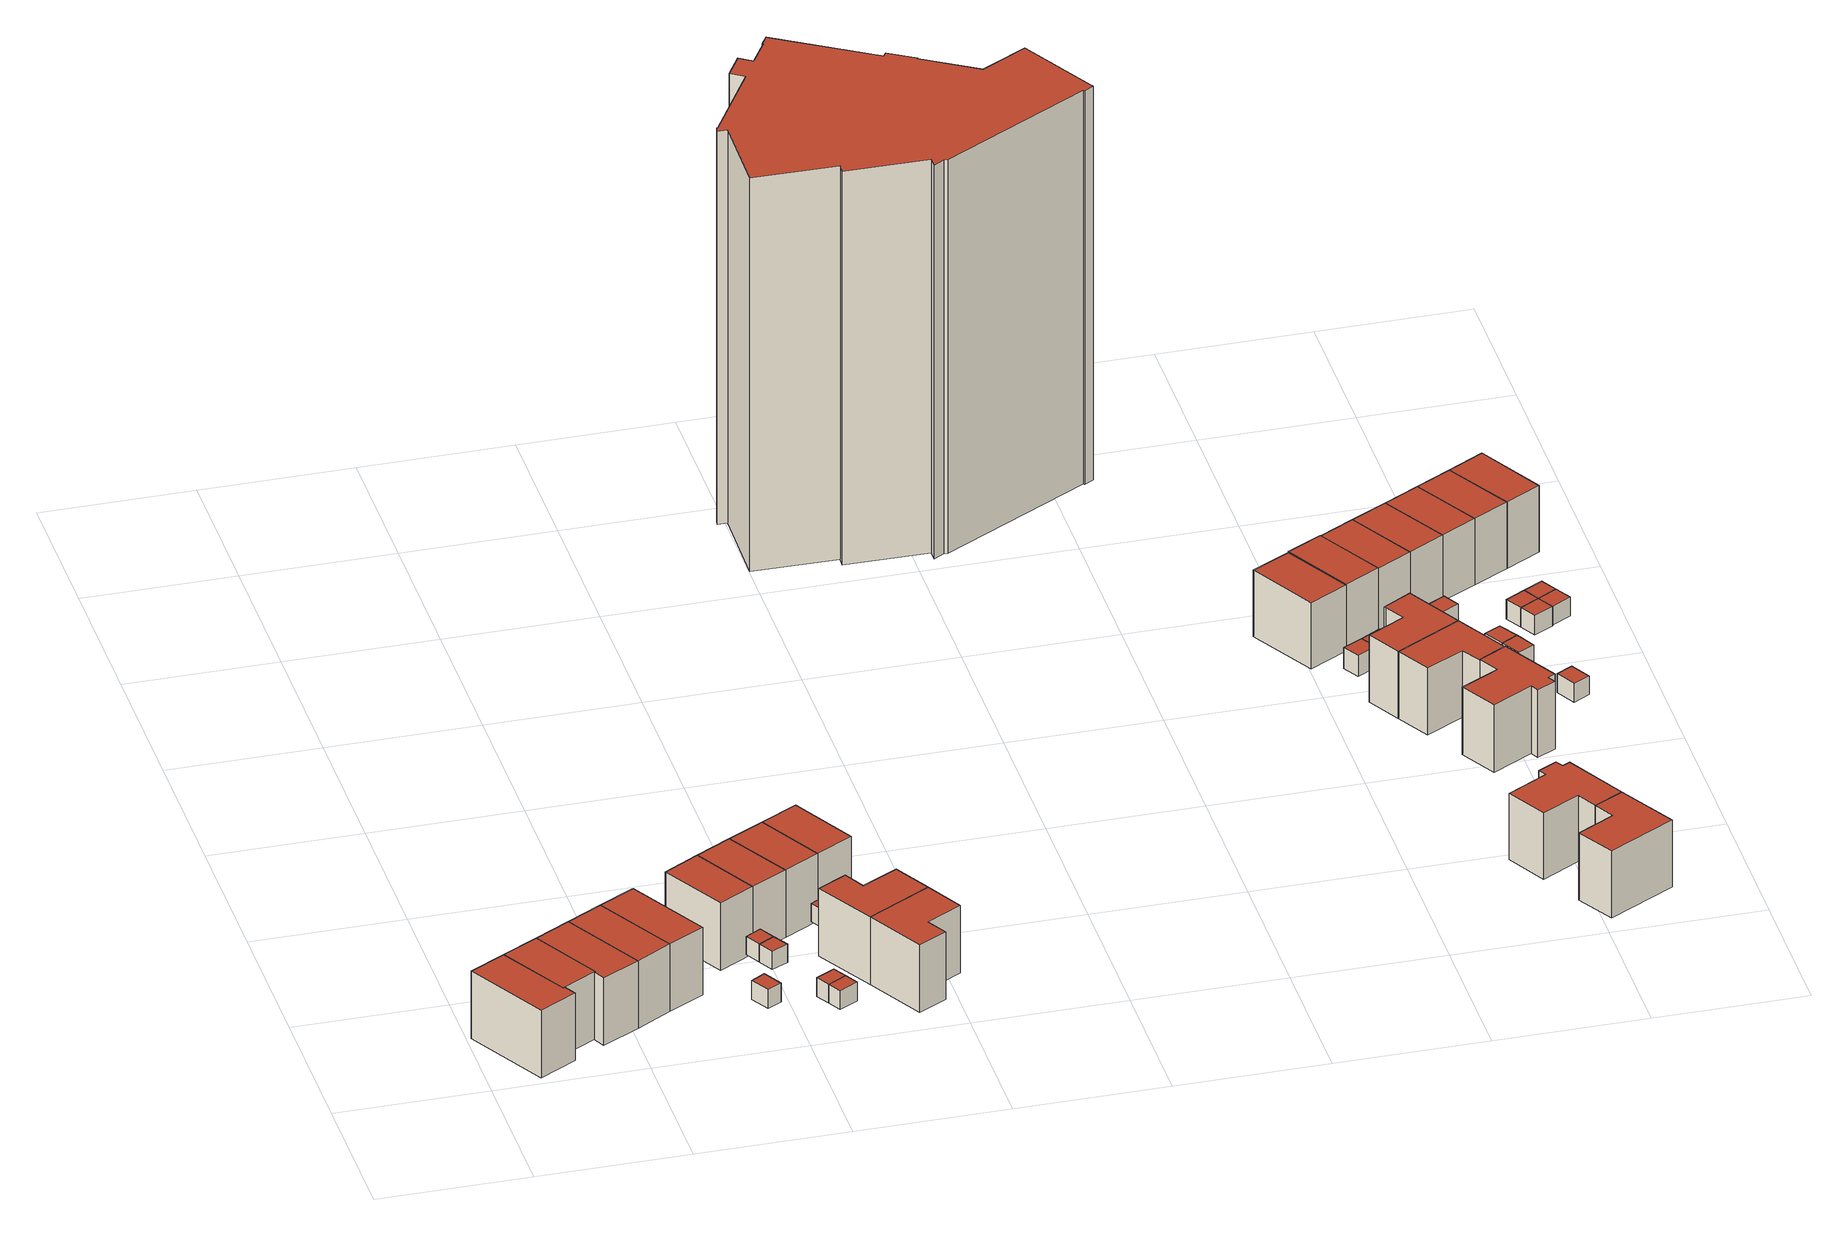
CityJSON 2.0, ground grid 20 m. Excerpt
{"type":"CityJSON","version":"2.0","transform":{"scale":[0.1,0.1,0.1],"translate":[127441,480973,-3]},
"CityObjects":{
"building1":{"type":"Building","attributes":{"b3_dak_type":"multiple horizontal","b3_h_dak_50p":7.03,"b3_h_dak_70p":7.17,"b3_h_dak_max":7.4,"b3_h_dak_min":1.14,"b3_h_maaiveld":-2.48,"b3_kas_warenhuis":false,"b3_mutatie_ahn3_ahn4":true,"b3_reconstructie_onvolledig":false,"b3_rmse_lod12":2.29,"b3_rmse_lod13":0.166,"b3_rmse_lod22":0.0939,"b3_val3dity_lod12":"[]","b3_val3dity_lod13":"[]","b3_val3dity_lod22":"[]","b3_volume_lod12":641.7,"b3_volume_lod13":574.25,"b3_volume_lod22":568.01,"geconstateerd":false,"oorspronkelijkbouwjaar":2018,"status":"Pand in gebruik"},"children":["building1-1"]},
"building1-1":{"type":"BuildingPart","parents":["building1"],"geometry":[{"type":"Solid","lod":"1.2","boundaries":[[[[0,1,2,3,4,5]],[[6,4,3,7]],[[8,5,4,6]],[[9,1,0,10]],[[11,2,1,9]],[[7,3,2,11]],[[10,0,5,8]],[[10,8,6,7,11,9]]]],"semantics":{"surfaces":[{"type":"GroundSurface"},{"type":"WallSurface","on_footprint_edge":true},{"type":"RoofSurface"}],"values":[[0,1,1,1,1,1,1,2]]}}]},
"building2":{"type":"Building","attributes":{"b3_dak_type":"multiple horizontal","b3_h_dak_50p":7.06,"b3_h_dak_70p":7.18,"b3_h_dak_max":7.4,"b3_h_dak_min":6.89,"b3_h_maaiveld":-2.49,"b3_kas_warenhuis":false,"b3_mutatie_ahn3_ahn4":true,"b3_reconstructie_onvolledig":false,"b3_rmse_lod12":0.174,"b3_rmse_lod13":0.174,"b3_rmse_lod22":0.0978,"b3_val3dity_lod12":"[]","b3_val3dity_lod13":"[]","b3_val3dity_lod22":"[]","b3_volume_lod12":543.37,"b3_volume_lod13":543.37,"b3_volume_lod22":537.33,"geconstateerd":false,"oorspronkelijkbouwjaar":2018,"status":"Pand in gebruik"},"children":["building2-1"]},
"building2-1":{"type":"BuildingPart","parents":["building2"],"geometry":[{"type":"Solid","lod":"1.2","boundaries":[[[[2,12,13,3]],[[14,12,2,11]],[[15,13,12,14]],[[11,2,3,7]],[[7,3,13,15]],[[7,15,14,11]]]],"semantics":{"surfaces":[{"type":"GroundSurface"},{"type":"WallSurface","on_footprint_edge":true},{"type":"RoofSurface"}],"values":[[0,1,1,1,1,2]]}}]},
"building3":{"type":"Building","attributes":{"b3_dak_type":"multiple horizontal","b3_h_dak_50p":7.06,"b3_h_dak_70p":7.21,"b3_h_dak_max":7.41,"b3_h_dak_min":1.07,"b3_h_maaiveld":-2.48,"b3_kas_warenhuis":false,"b3_mutatie_ahn3_ahn4":true,"b3_reconstructie_onvolledig":false,"b3_rmse_lod12":2.58,"b3_rmse_lod13":1.08,"b3_rmse_lod22":0.2,"b3_val3dity_lod12":"[]","b3_val3dity_lod13":"[]","b3_val3dity_lod22":"[]","b3_volume_lod12":642.33,"b3_volume_lod13":567.17,"b3_volume_lod22":532.98,"geconstateerd":false,"oorspronkelijkbouwjaar":2018,"status":"Pand in gebruik"},"children":["building3-1"]},
"building3-1":{"type":"BuildingPart","parents":["building3"],"geometry":[{"type":"Solid","lod":"1.2","boundaries":[[[[16,17,18,13,12,19]],[[20,17,16,21]],[[14,12,13,15]],[[22,19,12,14]],[[21,16,19,22]],[[15,13,18,23]],[[23,18,17,20]],[[23,20,21,22,14,15]]]],"semantics":{"surfaces":[{"type":"GroundSurface"},{"type":"WallSurface","on_footprint_edge":true},{"type":"RoofSurface"}],"values":[[0,1,1,1,1,1,1,2]]}}]},
"building4":{"type":"Building","attributes":{"b3_dak_type":"multiple horizontal","b3_h_dak_50p":7.02,"b3_h_dak_70p":7.18,"b3_h_dak_max":7.4,"b3_h_dak_min":1.15,"b3_h_maaiveld":-2.47,"b3_kas_warenhuis":false,"b3_mutatie_ahn3_ahn4":true,"b3_reconstructie_onvolledig":false,"b3_rmse_lod12":2.24,"b3_rmse_lod13":0.162,"b3_rmse_lod22":0.0931,"b3_val3dity_lod12":"[]","b3_val3dity_lod13":"[]","b3_val3dity_lod22":"[]","b3_volume_lod12":634.78,"b3_volume_lod13":572.19,"b3_volume_lod22":566.54,"geconstateerd":false,"oorspronkelijkbouwjaar":2018,"status":"Pand in gebruik"},"children":["building4-1"]},
"building4-1":{"type":"BuildingPart","parents":["building4"],"geometry":[{"type":"Solid","lod":"1.2","boundaries":[[[[24,16,19,25]],[[21,16,24,26]],[[26,24,25,27]],[[22,19,16,21]],[[27,25,19,22]],[[27,22,21,26]]]],"semantics":{"surfaces":[{"type":"GroundSurface"},{"type":"WallSurface","on_footprint_edge":true},{"type":"RoofSurface"}],"values":[[0,1,1,1,1,2]]}}]},
"building5":{"type":"Building","attributes":{"b3_dak_type":"multiple horizontal","b3_h_dak_50p":7.03,"b3_h_dak_70p":7.18,"b3_h_dak_max":7.4,"b3_h_dak_min":1.11,"b3_h_maaiveld":-2.5,"b3_kas_warenhuis":false,"b3_mutatie_ahn3_ahn4":true,"b3_reconstructie_onvolledig":false,"b3_rmse_lod12":2.19,"b3_rmse_lod13":0.166,"b3_rmse_lod22":0.0942,"b3_val3dity_lod12":"[]","b3_val3dity_lod13":"[]","b3_val3dity_lod22":"[]","b3_volume_lod12":637.27,"b3_volume_lod13":586.48,"b3_volume_lod22":580.13,"geconstateerd":false,"oorspronkelijkbouwjaar":2018,"status":"Pand in gebruik"},"children":["building5-1"]},
"building5-1":{"type":"BuildingPart","parents":["building5"],"geometry":[{"type":"Solid","lod":"1.2","boundaries":[[[[28,24,25,29,30]],[[26,24,28,31]],[[27,25,24,26]],[[32,29,25,27]],[[31,28,30,33]],[[33,30,29,32]],[[33,32,27,26,31]]]],"semantics":{"surfaces":[{"type":"GroundSurface"},{"type":"WallSurface","on_footprint_edge":true},{"type":"RoofSurface"}],"values":[[0,1,1,1,1,1,2]]}}]},
"building6":{"type":"Building","attributes":{"b3_dak_type":"multiple horizontal","b3_h_dak_50p":0.62,"b3_h_dak_70p":0.64,"b3_h_dak_max":0.7,"b3_h_dak_min":0.56,"b3_h_maaiveld":-2.07,"b3_kas_warenhuis":false,"b3_mutatie_ahn3_ahn4":true,"b3_reconstructie_onvolledig":false,"b3_rmse_lod12":0.0347,"b3_rmse_lod13":0.0347,"b3_rmse_lod22":0.0335,"b3_val3dity_lod12":"[]","b3_val3dity_lod13":"[]","b3_val3dity_lod22":"[]","b3_volume_lod12":16.48,"b3_volume_lod13":16.48,"b3_volume_lod22":16.42,"geconstateerd":false,"oorspronkelijkbouwjaar":2018,"status":"Pand in gebruik"},"children":["building6-1"]},
"building6-1":{"type":"BuildingPart","parents":["building6"],"geometry":[{"type":"Solid","lod":"1.2","boundaries":[[[[34,35,36,37]],[[38,36,35,39]],[[40,37,36,38]],[[41,34,37,40]],[[39,35,34,41]],[[39,41,40,38]]]],"semantics":{"surfaces":[{"type":"GroundSurface"},{"type":"WallSurface","on_footprint_edge":true},{"type":"RoofSurface"}],"values":[[0,1,1,1,1,2]]}}]},
"building7":{"type":"Building","attributes":{"b3_dak_type":"multiple horizontal","b3_h_dak_50p":7.13,"b3_h_dak_70p":7.26,"b3_h_dak_max":7.4,"b3_h_dak_min":3.98,"b3_h_maaiveld":-2.52,"b3_kas_warenhuis":false,"b3_mutatie_ahn3_ahn4":true,"b3_reconstructie_onvolledig":false,"b3_rmse_lod12":1.73,"b3_rmse_lod13":0.111,"b3_rmse_lod22":0.0921,"b3_val3dity_lod12":"[]","b3_val3dity_lod13":"[]","b3_val3dity_lod22":"[]","b3_volume_lod12":515.46,"b3_volume_lod13":461.7,"b3_volume_lod22":459.21,"geconstateerd":false,"oorspronkelijkbouwjaar":2018,"status":"Pand in gebruik"},"children":["building7-1"]},
"building7-1":{"type":"BuildingPart","parents":["building7"],"geometry":[{"type":"Solid","lod":"1.2","boundaries":[[[[42,43,44,45]],[[46,43,42,47]],[[48,44,43,46]],[[47,42,45,49]],[[49,45,44,48]],[[49,48,46,47]]]],"semantics":{"surfaces":[{"type":"GroundSurface"},{"type":"WallSurface","on_footprint_edge":true},{"type":"RoofSurface"}],"values":[[0,1,1,1,1,2]]}}]},
"building8":{"type":"Building","attributes":{"b3_dak_type":"multiple horizontal","b3_h_dak_50p":0.61,"b3_h_dak_70p":0.63,"b3_h_dak_max":0.73,"b3_h_dak_min":0.55,"b3_h_maaiveld":-2.05,"b3_kas_warenhuis":false,"b3_mutatie_ahn3_ahn4":true,"b3_reconstructie_onvolledig":false,"b3_rmse_lod12":0.0352,"b3_rmse_lod13":0.0352,"b3_rmse_lod22":0.0329,"b3_val3dity_lod12":"[]","b3_val3dity_lod13":"[]","b3_val3dity_lod22":"[]","b3_volume_lod12":15.3,"b3_volume_lod13":15.3,"b3_volume_lod22":15.27,"geconstateerd":false,"oorspronkelijkbouwjaar":2018,"status":"Pand in gebruik"},"children":["building8-1"]},
"building8-1":{"type":"BuildingPart","parents":["building8"],"geometry":[{"type":"Solid","lod":"1.2","boundaries":[[[[50,51,52,53]],[[54,51,50,55]],[[56,52,51,54]],[[55,50,53,57]],[[57,53,52,56]],[[57,56,54,55]]]],"semantics":{"surfaces":[{"type":"GroundSurface"},{"type":"WallSurface","on_footprint_edge":true},{"type":"RoofSurface"}],"values":[[0,1,1,1,1,2]]}}]},
"building9":{"type":"Building","attributes":{"b3_dak_type":"multiple horizontal","b3_h_dak_50p":0.6,"b3_h_dak_70p":0.62,"b3_h_dak_max":0.69,"b3_h_dak_min":0.54,"b3_h_maaiveld":-2.05,"b3_kas_warenhuis":false,"b3_mutatie_ahn3_ahn4":true,"b3_reconstructie_onvolledig":false,"b3_rmse_lod12":0.0328,"b3_rmse_lod13":0.0328,"b3_rmse_lod22":0.0315,"b3_val3dity_lod12":"[]","b3_val3dity_lod13":"[]","b3_val3dity_lod22":"[]","b3_volume_lod12":15.21,"b3_volume_lod13":15.21,"b3_volume_lod22":15.17,"geconstateerd":false,"oorspronkelijkbouwjaar":2018,"status":"Pand in gebruik"},"children":["building9-1"]},
"building9-1":{"type":"BuildingPart","parents":["building9"],"geometry":[{"type":"Solid","lod":"1.2","boundaries":[[[[53,52,58,59]],[[56,52,53,57]],[[60,58,52,56]],[[57,53,59,61]],[[61,59,58,60]],[[61,60,56,57]]]],"semantics":{"surfaces":[{"type":"GroundSurface"},{"type":"WallSurface","on_footprint_edge":true},{"type":"RoofSurface"}],"values":[[0,1,1,1,1,2]]}}]},
"building10":{"type":"Building","attributes":{"b3_dak_type":"multiple horizontal","b3_h_dak_50p":7.08,"b3_h_dak_70p":7.23,"b3_h_dak_max":7.42,"b3_h_dak_min":6.91,"b3_h_maaiveld":-2.52,"b3_kas_warenhuis":false,"b3_mutatie_ahn3_ahn4":true,"b3_reconstructie_onvolledig":false,"b3_rmse_lod12":0.175,"b3_rmse_lod13":0.175,"b3_rmse_lod22":0.108,"b3_val3dity_lod12":"[]","b3_val3dity_lod13":"[]","b3_val3dity_lod22":"[]","b3_volume_lod12":515.42,"b3_volume_lod13":515.42,"b3_volume_lod22":509.65,"geconstateerd":false,"oorspronkelijkbouwjaar":2018,"status":"Pand in gebruik"},"children":["building10-1"]},
"building10-1":{"type":"BuildingPart","parents":["building10"],"geometry":[{"type":"Solid","lod":"1.2","boundaries":[[[[62,44,43,63]],[[48,44,62,64]],[[64,62,63,65]],[[46,43,44,48]],[[65,63,43,46]],[[65,46,48,64]]]],"semantics":{"surfaces":[{"type":"GroundSurface"},{"type":"WallSurface","on_footprint_edge":true},{"type":"RoofSurface"}],"values":[[0,1,1,1,1,2]]}}]},
"building11":{"type":"Building","attributes":{"b3_dak_type":"multiple horizontal","b3_h_dak_50p":0.62,"b3_h_dak_70p":0.64,"b3_h_dak_max":0.72,"b3_h_dak_min":0.54,"b3_h_maaiveld":-2.07,"b3_kas_warenhuis":false,"b3_mutatie_ahn3_ahn4":true,"b3_reconstructie_onvolledig":false,"b3_rmse_lod12":0.0369,"b3_rmse_lod13":0.0369,"b3_rmse_lod22":0.031,"b3_val3dity_lod12":"[]","b3_val3dity_lod13":"[]","b3_val3dity_lod22":"[]","b3_volume_lod12":15.97,"b3_volume_lod13":15.97,"b3_volume_lod22":15.93,"geconstateerd":false,"oorspronkelijkbouwjaar":2018,"status":"Pand in gebruik"},"children":["building11-1"]},
"building11-1":{"type":"BuildingPart","parents":["building11"],"geometry":[{"type":"Solid","lod":"1.2","boundaries":[[[[66,67,68,69]],[[70,66,69,71]],[[71,69,68,72]],[[72,68,67,73]],[[73,67,66,70]],[[73,70,71,72]]]],"semantics":{"surfaces":[{"type":"GroundSurface"},{"type":"WallSurface","on_footprint_edge":true},{"type":"RoofSurface"}],"values":[[0,1,1,1,1,2]]}}]},
"building12":{"type":"Building","attributes":{"b3_dak_type":"multiple horizontal","b3_h_dak_50p":0.61,"b3_h_dak_70p":0.63,"b3_h_dak_max":0.7,"b3_h_dak_min":0.52,"b3_h_maaiveld":-2.07,"b3_kas_warenhuis":false,"b3_mutatie_ahn3_ahn4":true,"b3_reconstructie_onvolledig":false,"b3_rmse_lod12":0.0334,"b3_rmse_lod13":0.0334,"b3_rmse_lod22":0.0324,"b3_val3dity_lod12":"[]","b3_val3dity_lod13":"[]","b3_val3dity_lod22":"[]","b3_volume_lod12":15.9,"b3_volume_lod13":15.9,"b3_volume_lod22":15.87,"geconstateerd":false,"oorspronkelijkbouwjaar":2018,"status":"Pand in gebruik"},"children":["building12-1"]},
"building12-1":{"type":"BuildingPart","parents":["building12"],"geometry":[{"type":"Solid","lod":"1.2","boundaries":[[[[74,75,66,69]],[[76,75,74,77]],[[77,74,69,71]],[[70,66,75,76]],[[71,69,66,70]],[[71,70,76,77]]]],"semantics":{"surfaces":[{"type":"GroundSurface"},{"type":"WallSurface","on_footprint_edge":true},{"type":"RoofSurface"}],"values":[[0,1,1,1,1,2]]}}]},
"building13":{"type":"Building","attributes":{"b3_dak_type":"multiple horizontal","b3_h_dak_50p":7.07,"b3_h_dak_70p":7.2,"b3_h_dak_max":7.41,"b3_h_dak_min":6.9,"b3_h_maaiveld":-2.5,"b3_kas_warenhuis":false,"b3_mutatie_ahn3_ahn4":true,"b3_reconstructie_onvolledig":false,"b3_rmse_lod12":0.166,"b3_rmse_lod13":0.166,"b3_rmse_lod22":0.103,"b3_val3dity_lod12":"[]","b3_val3dity_lod13":"[]","b3_val3dity_lod22":"[]","b3_volume_lod12":512.49,"b3_volume_lod13":512.49,"b3_volume_lod22":507.11,"geconstateerd":false,"oorspronkelijkbouwjaar":2018,"status":"Pand in gebruik"},"children":["building13-1"]},
"building13-1":{"type":"BuildingPart","parents":["building13"],"geometry":[{"type":"Solid","lod":"1.2","boundaries":[[[[78,62,63,79]],[[64,62,78,80]],[[80,78,79,81]],[[65,63,62,64]],[[81,79,63,65]],[[81,65,64,80]]]],"semantics":{"surfaces":[{"type":"GroundSurface"},{"type":"WallSurface","on_footprint_edge":true},{"type":"RoofSurface"}],"values":[[0,1,1,1,1,2]]}}]},
"building14":{"type":"Building","attributes":{"b3_dak_type":"multiple horizontal","b3_h_dak_50p":0.61,"b3_h_dak_70p":0.62,"b3_h_dak_max":0.79,"b3_h_dak_min":0.54,"b3_h_maaiveld":-2.02,"b3_kas_warenhuis":false,"b3_mutatie_ahn3_ahn4":true,"b3_reconstructie_onvolledig":false,"b3_rmse_lod12":0.0411,"b3_rmse_lod13":0.0411,"b3_rmse_lod22":0.0385,"b3_val3dity_lod12":"[]","b3_val3dity_lod13":"[]","b3_val3dity_lod22":"[]","b3_volume_lod12":15.14,"b3_volume_lod13":15.14,"b3_volume_lod22":15.11,"geconstateerd":false,"oorspronkelijkbouwjaar":2018,"status":"Pand in gebruik"},"children":["building14-1"]},
"building14-1":{"type":"BuildingPart","parents":["building14"],"geometry":[{"type":"Solid","lod":"1.2","boundaries":[[[[82,83,84,85]],[[86,83,82,87]],[[88,84,83,86]],[[87,82,85,89]],[[89,85,84,88]],[[89,88,86,87]]]],"semantics":{"surfaces":[{"type":"GroundSurface"},{"type":"WallSurface","on_footprint_edge":true},{"type":"RoofSurface"}],"values":[[0,1,1,1,1,2]]}}]},
"building15":{"type":"Building","attributes":{"b3_dak_type":"multiple horizontal","b3_h_dak_50p":0.61,"b3_h_dak_70p":0.64,"b3_h_dak_max":0.69,"b3_h_dak_min":0.55,"b3_h_maaiveld":-2.33,"b3_kas_warenhuis":false,"b3_mutatie_ahn3_ahn4":true,"b3_reconstructie_onvolledig":false,"b3_rmse_lod12":0.0323,"b3_rmse_lod13":0.0323,"b3_rmse_lod22":0.0307,"b3_val3dity_lod12":"[]","b3_val3dity_lod13":"[]","b3_val3dity_lod22":"[]","b3_volume_lod12":16.97,"b3_volume_lod13":16.97,"b3_volume_lod22":16.94,"geconstateerd":false,"oorspronkelijkbouwjaar":2018,"status":"Pand in gebruik"},"children":["building15-1"]},
"building15-1":{"type":"BuildingPart","parents":["building15"],"geometry":[{"type":"Solid","lod":"1.2","boundaries":[[[[90,91,92,93]],[[94,91,90,95]],[[95,90,93,88]],[[89,92,91,94]],[[88,93,92,89]],[[88,89,94,95]]]],"semantics":{"surfaces":[{"type":"GroundSurface"},{"type":"WallSurface","on_footprint_edge":true},{"type":"RoofSurface"}],"values":[[0,1,1,1,1,2]]}}]},
"building16":{"type":"Building","attributes":{"b3_dak_type":"multiple horizontal","b3_h_dak_50p":7.01,"b3_h_dak_70p":7.19,"b3_h_dak_max":7.41,"b3_h_dak_min":1.17,"b3_h_maaiveld":-2.52,"b3_kas_warenhuis":false,"b3_mutatie_ahn3_ahn4":false,"b3_reconstructie_onvolledig":false,"b3_rmse_lod12":2.74,"b3_rmse_lod13":1.09,"b3_rmse_lod22":0.597,"b3_val3dity_lod12":"[]","b3_val3dity_lod13":"[]","b3_val3dity_lod22":"[]","b3_volume_lod12":673.02,"b3_volume_lod13":590.77,"b3_volume_lod22":576.15,"geconstateerd":false,"oorspronkelijkbouwjaar":2018,"status":"Pand in gebruik"},"children":["building16-1"]},
"building16-1":{"type":"BuildingPart","parents":["building16"],"geometry":[{"type":"Solid","lod":"1.2","boundaries":[[[[96,97,98,99,100,101]],[[102,99,98,103]],[[104,100,99,102]],[[105,97,96,106]],[[103,98,97,105]],[[106,96,101,107]],[[107,101,100,104]],[[107,104,102,103,105,106]]]],"semantics":{"surfaces":[{"type":"GroundSurface"},{"type":"WallSurface","on_footprint_edge":true},{"type":"RoofSurface"}],"values":[[0,1,1,1,1,1,1,2]]}}]},
"building17":{"type":"Building","attributes":{"b3_dak_type":"multiple horizontal","b3_h_dak_50p":7.14,"b3_h_dak_70p":7.27,"b3_h_dak_max":7.42,"b3_h_dak_min":3.7,"b3_h_maaiveld":-2.54,"b3_kas_warenhuis":false,"b3_mutatie_ahn3_ahn4":true,"b3_reconstructie_onvolledig":false,"b3_rmse_lod12":1.34,"b3_rmse_lod13":1.34,"b3_rmse_lod22":0.806,"b3_val3dity_lod12":"[]","b3_val3dity_lod13":"[]","b3_val3dity_lod22":"[]","b3_volume_lod12":541.88,"b3_volume_lod13":541.88,"b3_volume_lod22":529.41,"geconstateerd":false,"oorspronkelijkbouwjaar":2018,"status":"Pand in gebruik"},"children":["building17-1"]},
"building17-1":{"type":"BuildingPart","parents":["building17"],"geometry":[{"type":"Solid","lod":"1.2","boundaries":[[[[79,108,109,78]],[[110,108,79,81]],[[111,109,108,110]],[[81,79,78,80]],[[80,78,109,111]],[[80,111,110,81]]]],"semantics":{"surfaces":[{"type":"GroundSurface"},{"type":"WallSurface","on_footprint_edge":true},{"type":"RoofSurface"}],"values":[[0,1,1,1,1,2]]}}]},
"building18":{"type":"Building","attributes":{"b3_dak_type":"multiple horizontal","b3_h_dak_50p":7.1,"b3_h_dak_70p":7.21,"b3_h_dak_max":7.41,"b3_h_dak_min":1.14,"b3_h_maaiveld":-2.5,"b3_kas_warenhuis":false,"b3_mutatie_ahn3_ahn4":true,"b3_reconstructie_onvolledig":false,"b3_rmse_lod12":2.52,"b3_rmse_lod13":0.128,"b3_rmse_lod22":0.105,"b3_val3dity_lod12":"[]","b3_val3dity_lod13":"[]","b3_val3dity_lod22":"[]","b3_volume_lod12":663.1,"b3_volume_lod13":590.75,"b3_volume_lod22":586.56,"geconstateerd":false,"oorspronkelijkbouwjaar":2018,"status":"Pand in gebruik"},"children":["building18-1"]},
"building18-1":{"type":"BuildingPart","parents":["building18"],"geometry":[{"type":"Solid","lod":"1.2","boundaries":[[[[96,101,112,113,114,115]],[[116,114,113,117]],[[118,115,114,116]],[[107,101,96,106]],[[119,112,101,107]],[[117,113,112,119]],[[106,96,115,118]],[[106,118,116,117,119,107]]]],"semantics":{"surfaces":[{"type":"GroundSurface"},{"type":"WallSurface","on_footprint_edge":true},{"type":"RoofSurface"}],"values":[[0,1,1,1,1,1,1,2]]}}]},
"building19":{"type":"Building","attributes":{"b3_dak_type":"multiple horizontal","b3_h_dak_50p":53.53,"b3_h_dak_70p":53.56,"b3_h_dak_max":61.28,"b3_h_dak_min":-0.12,"b3_h_maaiveld":-2.9,"b3_kas_warenhuis":false,"b3_mutatie_ahn3_ahn4":false,"b3_reconstructie_onvolledig":false,"b3_rmse_lod12":9.68,"b3_rmse_lod13":0.609,"b3_rmse_lod22":0.54,"b3_val3dity_lod12":"[]","b3_val3dity_lod13":"[]","b3_val3dity_lod22":"[]","b3_volume_lod12":51763.62,"b3_volume_lod13":50334.94,"b3_volume_lod22":50314.14,"geconstateerd":false,"oorspronkelijkbouwjaar":1974,"status":"Pand in gebruik"},"children":["building19-1"]},
"building19-1":{"type":"BuildingPart","parents":["building19"],"geometry":[{"type":"Solid","lod":"1.2","boundaries":[[[[120,121,122,123,124,125,126,127,128,129,130,131,132,133,134,135,136,137,138,139,140,141,142,143,144,145,146,147,148,149]],[[150,140,139,151]],[[152,145,144,153]],[[154,136,135,155]],[[156,127,126,157]],[[157,126,125,158]],[[159,143,142,160]],[[153,144,143,159]],[[160,142,141,161]],[[162,146,145,152]],[[161,141,140,150]],[[163,133,132,164]],[[165,138,137,166]],[[151,139,138,165]],[[166,137,136,154]],[[167,129,128,168]],[[168,128,127,156]],[[169,134,133,163]],[[155,135,134,169]],[[170,130,129,167]],[[164,132,131,171]],[[171,131,130,170]],[[172,121,120,173]],[[173,120,149,174]],[[175,123,122,176]],[[177,124,123,175]],[[158,125,124,177]],[[178,148,147,179]],[[179,147,146,162]],[[176,122,121,172]],[[174,149,148,178]],[[174,178,179,162,152,153,159,160,161,150,151,165,166,154,155,169,163,164,171,170,167,168,156,157,158,177,175,176,172,173]]]],"semantics":{"surfaces":[{"type":"GroundSurface"},{"type":"WallSurface","on_footprint_edge":true},{"type":"RoofSurface"}],"values":[[0,1,1,1,1,1,1,1,1,1,1,1,1,1,1,1,1,1,1,1,1,1,1,1,1,1,1,1,1,1,1,2]]}}]},
"building20":{"type":"Building","attributes":{"b3_dak_type":"multiple horizontal","b3_h_dak_50p":6.98,"b3_h_dak_70p":7.01,"b3_h_dak_max":7.25,"b3_h_dak_min":-1.91,"b3_h_maaiveld":-2.54,"b3_kas_warenhuis":false,"b3_mutatie_ahn3_ahn4":false,"b3_reconstructie_onvolledig":false,"b3_rmse_lod12":1.12,"b3_rmse_lod13":1.12,"b3_rmse_lod22":1.11,"b3_val3dity_lod12":"[]","b3_val3dity_lod13":"[]","b3_val3dity_lod22":"[]","b3_volume_lod12":557.68,"b3_volume_lod13":557.68,"b3_volume_lod22":556.63,"geconstateerd":false,"oorspronkelijkbouwjaar":2010,"status":"Pand in gebruik"},"children":["building20-1"]},
"building20-1":{"type":"BuildingPart","parents":["building20"],"geometry":[{"type":"Solid","lod":"1.2","boundaries":[[[[180,181,182,183]],[[184,181,180,185]],[[186,182,181,184]],[[185,180,183,187]],[[187,183,182,186]],[[187,186,184,185]]]],"semantics":{"surfaces":[{"type":"GroundSurface"},{"type":"WallSurface","on_footprint_edge":true},{"type":"RoofSurface"}],"values":[[0,1,1,1,1,2]]}}]},
"building21":{"type":"Building","attributes":{"b3_dak_type":"multiple horizontal","b3_h_dak_50p":6.97,"b3_h_dak_70p":7.01,"b3_h_dak_max":7.27,"b3_h_dak_min":-2.09,"b3_h_maaiveld":-2.54,"b3_kas_warenhuis":false,"b3_mutatie_ahn3_ahn4":false,"b3_reconstructie_onvolledig":false,"b3_rmse_lod12":2.58,"b3_rmse_lod13":0.897,"b3_rmse_lod22":0.535,"b3_val3dity_lod12":"[]","b3_val3dity_lod13":"[]","b3_val3dity_lod22":"[]","b3_volume_lod12":761.7,"b3_volume_lod13":692.34,"b3_volume_lod22":670.56,"geconstateerd":false,"oorspronkelijkbouwjaar":2010,"status":"Pand in gebruik"},"children":["building21-1"]},
"building21-1":{"type":"BuildingPart","parents":["building21"],"geometry":[{"type":"Solid","lod":"1.2","boundaries":[[[[188,189,190,191,192,193,194,195,196,197]],[[198,194,193,199]],[[200,195,194,198]],[[201,192,191,202]],[[199,193,192,201]],[[203,189,188,204]],[[205,190,189,203]],[[202,191,190,205]],[[204,188,197,206]],[[206,197,196,207]],[[207,196,195,200]],[[207,200,198,199,201,202,205,203,204,206]]]],"semantics":{"surfaces":[{"type":"GroundSurface"},{"type":"WallSurface","on_footprint_edge":true},{"type":"RoofSurface"}],"values":[[0,1,1,1,1,1,1,1,1,1,1,2]]}}]},
"building22":{"type":"Building","attributes":{"b3_dak_type":"multiple horizontal","b3_h_dak_50p":0.47,"b3_h_dak_70p":0.54,"b3_h_dak_max":0.78,"b3_h_dak_min":0.21,"b3_h_maaiveld":-2.4,"b3_kas_warenhuis":false,"b3_mutatie_ahn3_ahn4":false,"b3_reconstructie_onvolledig":false,"b3_rmse_lod12":0.153,"b3_rmse_lod13":0.153,"b3_rmse_lod22":0.0528,"b3_val3dity_lod12":"[]","b3_val3dity_lod13":"[]","b3_val3dity_lod22":"[]","b3_volume_lod12":21.77,"b3_volume_lod13":21.77,"b3_volume_lod22":21.34,"geconstateerd":false,"oorspronkelijkbouwjaar":2010,"status":"Pand in gebruik"},"children":["building22-1"]},
"building22-1":{"type":"BuildingPart","parents":["building22"],"geometry":[{"type":"Solid","lod":"1.2","boundaries":[[[[208,209,210,211]],[[212,209,208,213]],[[214,210,209,212]],[[213,208,211,215]],[[215,211,210,214]],[[215,214,212,213]]]],"semantics":{"surfaces":[{"type":"GroundSurface"},{"type":"WallSurface","on_footprint_edge":true},{"type":"RoofSurface"}],"values":[[0,1,1,1,1,2]]}}]},
"building23":{"type":"Building","attributes":{"b3_dak_type":"multiple horizontal","b3_h_dak_50p":6.97,"b3_h_dak_70p":7.01,"b3_h_dak_max":7.23,"b3_h_dak_min":1.1,"b3_h_maaiveld":-2.55,"b3_kas_warenhuis":false,"b3_mutatie_ahn3_ahn4":false,"b3_reconstructie_onvolledig":false,"b3_rmse_lod12":2.3,"b3_rmse_lod13":0.0859,"b3_rmse_lod22":0.0778,"b3_val3dity_lod12":"[]","b3_val3dity_lod13":"[]","b3_val3dity_lod22":"[]","b3_volume_lod12":692.59,"b3_volume_lod13":623.61,"b3_volume_lod22":623.03,"geconstateerd":false,"oorspronkelijkbouwjaar":2010,"status":"Pand in gebruik"},"children":["building23-1"]},
"building23-1":{"type":"BuildingPart","parents":["building23"],"geometry":[{"type":"Solid","lod":"1.2","boundaries":[[[[216,217,218,219,220,221]],[[222,217,216,207]],[[207,216,221,206]],[[206,221,220,223]],[[223,220,219,224]],[[224,219,218,225]],[[225,218,217,222]],[[225,222,207,206,223,224]]]],"semantics":{"surfaces":[{"type":"GroundSurface"},{"type":"WallSurface","on_footprint_edge":true},{"type":"RoofSurface"}],"values":[[0,1,1,1,1,1,1,2]]}}]},
"building24":{"type":"Building","attributes":{"b3_dak_type":"multiple horizontal","b3_h_dak_50p":7.03,"b3_h_dak_70p":7.11,"b3_h_dak_max":7.3,"b3_h_dak_min":6.86,"b3_h_maaiveld":-2.5,"b3_kas_warenhuis":false,"b3_mutatie_ahn3_ahn4":false,"b3_reconstructie_onvolledig":false,"b3_rmse_lod12":0.108,"b3_rmse_lod13":0.108,"b3_rmse_lod22":0.0876,"b3_val3dity_lod12":"[]","b3_val3dity_lod13":"[]","b3_val3dity_lod22":"[]","b3_volume_lod12":523.8,"b3_volume_lod13":523.8,"b3_volume_lod22":520.84,"geconstateerd":false,"oorspronkelijkbouwjaar":2010,"status":"Pand in gebruik"},"children":["building24-1"]},
"building24-1":{"type":"BuildingPart","parents":["building24"],"geometry":[{"type":"Solid","lod":"1.2","boundaries":[[[[181,226,227,182]],[[228,226,181,229]],[[230,227,226,228]],[[229,181,182,231]],[[231,182,227,230]],[[231,230,228,229]]]],"semantics":{"surfaces":[{"type":"GroundSurface"},{"type":"WallSurface","on_footprint_edge":true},{"type":"RoofSurface"}],"values":[[0,1,1,1,1,2]]}}]},
"building25":{"type":"Building","attributes":{"b3_dak_type":"multiple horizontal","b3_h_dak_50p":0.5,"b3_h_dak_70p":0.56,"b3_h_dak_max":0.74,"b3_h_dak_min":0.22,"b3_h_maaiveld":-2.15,"b3_kas_warenhuis":false,"b3_mutatie_ahn3_ahn4":false,"b3_reconstructie_onvolledig":false,"b3_rmse_lod12":0.123,"b3_rmse_lod13":0.123,"b3_rmse_lod22":0.0539,"b3_val3dity_lod12":"[]","b3_val3dity_lod13":"[]","b3_val3dity_lod22":"[]","b3_volume_lod12":20.53,"b3_volume_lod13":20.53,"b3_volume_lod22":20.21,"geconstateerd":false,"oorspronkelijkbouwjaar":2010,"status":"Pand in gebruik"},"children":["building25-1"]},
"building25-1":{"type":"BuildingPart","parents":["building25"],"geometry":[{"type":"Solid","lod":"1.2","boundaries":[[[[232,233,234,235]],[[214,234,233,236]],[[212,235,234,214]],[[237,232,235,212]],[[236,233,232,237]],[[236,237,212,214]]]],"semantics":{"surfaces":[{"type":"GroundSurface"},{"type":"WallSurface","on_footprint_edge":true},{"type":"RoofSurface"}],"values":[[0,1,1,1,1,2]]}}]},
"building26":{"type":"Building","attributes":{"b3_dak_type":"multiple horizontal","b3_h_dak_50p":6.97,"b3_h_dak_70p":7.01,"b3_h_dak_max":7.27,"b3_h_dak_min":1.04,"b3_h_maaiveld":-2.59,"b3_kas_warenhuis":false,"b3_mutatie_ahn3_ahn4":false,"b3_reconstructie_onvolledig":false,"b3_rmse_lod12":2.5,"b3_rmse_lod13":0.0905,"b3_rmse_lod22":0.0742,"b3_val3dity_lod12":"[]","b3_val3dity_lod13":"[]","b3_val3dity_lod22":"[]","b3_volume_lod12":645.56,"b3_volume_lod13":570.29,"b3_volume_lod22":569.23,"geconstateerd":false,"oorspronkelijkbouwjaar":2010,"status":"Pand in gebruik"},"children":["building26-1"]},
"building26-1":{"type":"BuildingPart","parents":["building26"],"geometry":[{"type":"Solid","lod":"1.2","boundaries":[[[[238,239,240,241,242,243,244]],[[245,239,238,246]],[[246,238,244,247]],[[248,240,239,245]],[[247,244,243,249]],[[250,241,240,248]],[[249,243,242,251]],[[251,242,241,250]],[[251,250,248,245,246,247,249]]]],"semantics":{"surfaces":[{"type":"GroundSurface"},{"type":"WallSurface","on_footprint_edge":true},{"type":"RoofSurface"}],"values":[[0,1,1,1,1,1,1,1,2]]}}]},
"building27":{"type":"Building","attributes":{"b3_dak_type":"multiple horizontal","b3_h_dak_50p":6.95,"b3_h_dak_70p":6.99,"b3_h_dak_max":7.23,"b3_h_dak_min":-1.9,"b3_h_maaiveld":-2.59,"b3_kas_warenhuis":false,"b3_mutatie_ahn3_ahn4":false,"b3_reconstructie_onvolledig":false,"b3_rmse_lod12":2.81,"b3_rmse_lod13":0.711,"b3_rmse_lod22":0.713,"b3_val3dity_lod12":"[]","b3_val3dity_lod13":"[]","b3_val3dity_lod22":"[]","b3_volume_lod12":632.64,"b3_volume_lod13":559.3,"b3_volume_lod22":557.84,"geconstateerd":false,"oorspronkelijkbouwjaar":2010,"status":"Pand in gebruik"},"children":["building27-1"]},
"building27-1":{"type":"BuildingPart","parents":["building27"],"geometry":[{"type":"Solid","lod":"1.2","boundaries":[[[[244,243,252,253,254,255]],[[249,243,244,247]],[[247,244,255,256]],[[256,255,254,257]],[[257,254,253,258]],[[258,253,252,259]],[[259,252,243,249]],[[259,249,247,256,257,258]]]],"semantics":{"surfaces":[{"type":"GroundSurface"},{"type":"WallSurface","on_footprint_edge":true},{"type":"RoofSurface"}],"values":[[0,1,1,1,1,1,1,2]]}}]},
"building28":{"type":"Building","attributes":{"b3_dak_type":"multiple horizontal","b3_h_dak_50p":6.99,"b3_h_dak_70p":7.07,"b3_h_dak_max":7.53,"b3_h_dak_min":0.96,"b3_h_maaiveld":-2.6,"b3_kas_warenhuis":false,"b3_mutatie_ahn3_ahn4":false,"b3_reconstructie_onvolledig":false,"b3_rmse_lod12":2.58,"b3_rmse_lod13":0.657,"b3_rmse_lod22":0.654,"b3_val3dity_lod12":"[]","b3_val3dity_lod13":"[]","b3_val3dity_lod22":"[]","b3_volume_lod12":708.32,"b3_volume_lod13":627.81,"b3_volume_lod22":624.15,"geconstateerd":false,"oorspronkelijkbouwjaar":2010,"status":"Pand in gebruik"},"children":["building28-1"]},
"building28-1":{"type":"BuildingPart","parents":["building28"],"geometry":[{"type":"Solid","lod":"1.2","boundaries":[[[[260,261,262,263,264,265,253,252,266,267]],[[268,263,262,269]],[[270,253,265,271]],[[272,252,253,270]],[[273,261,260,274]],[[274,260,267,275]],[[271,265,264,276]],[[276,264,263,268]],[[269,262,261,273]],[[277,266,252,272]],[[275,267,266,277]],[[275,277,272,270,271,276,268,269,273,274]]]],"semantics":{"surfaces":[{"type":"GroundSurface"},{"type":"WallSurface","on_footprint_edge":true},{"type":"RoofSurface"}],"values":[[0,1,1,1,1,1,1,1,1,1,1,2]]}}]},
"building29":{"type":"Building","attributes":{"b3_dak_type":"multiple horizontal","b3_h_dak_50p":6.98,"b3_h_dak_70p":7.01,"b3_h_dak_max":7.25,"b3_h_dak_min":6.87,"b3_h_maaiveld":-2.51,"b3_kas_warenhuis":false,"b3_mutatie_ahn3_ahn4":false,"b3_reconstructie_onvolledig":false,"b3_rmse_lod12":0.0635,"b3_rmse_lod13":0.0635,"b3_rmse_lod22":0.0361,"b3_val3dity_lod12":"[]","b3_val3dity_lod13":"[]","b3_val3dity_lod22":"[]","b3_volume_lod12":519.88,"b3_volume_lod13":519.88,"b3_volume_lod22":518.41,"geconstateerd":false,"oorspronkelijkbouwjaar":2010,"status":"Pand in gebruik"},"children":["building29-1"]},
"building29-1":{"type":"BuildingPart","parents":["building29"],"geometry":[{"type":"Solid","lod":"1.2","boundaries":[[[[226,278,279,227]],[[280,278,226,281]],[[282,279,278,280]],[[281,226,227,283]],[[283,227,279,282]],[[283,282,280,281]]]],"semantics":{"surfaces":[{"type":"GroundSurface"},{"type":"WallSurface","on_footprint_edge":true},{"type":"RoofSurface"}],"values":[[0,1,1,1,1,2]]}}]},
"building30":{"type":"Building","attributes":{"b3_dak_type":"multiple horizontal","b3_h_dak_50p":0.48,"b3_h_dak_70p":0.56,"b3_h_dak_max":0.72,"b3_h_dak_min":0.23,"b3_h_maaiveld":-2.17,"b3_kas_warenhuis":false,"b3_mutatie_ahn3_ahn4":false,"b3_reconstructie_onvolledig":false,"b3_rmse_lod12":0.145,"b3_rmse_lod13":0.145,"b3_rmse_lod22":0.0454,"b3_val3dity_lod12":"[]","b3_val3dity_lod13":"[]","b3_val3dity_lod22":"[]","b3_volume_lod12":20.39,"b3_volume_lod13":20.39,"b3_volume_lod22":19.88,"geconstateerd":false,"oorspronkelijkbouwjaar":2010,"status":"Pand in gebruik"},"children":["building30-1"]},
"building30-1":{"type":"BuildingPart","parents":["building30"],"geometry":[{"type":"Solid","lod":"1.2","boundaries":[[[[284,285,286,287]],[[288,285,284,289]],[[289,284,287,290]],[[291,286,285,288]],[[290,287,286,291]],[[290,291,288,289]]]],"semantics":{"surfaces":[{"type":"GroundSurface"},{"type":"WallSurface","on_footprint_edge":true},{"type":"RoofSurface"}],"values":[[0,1,1,1,1,2]]}}]},
"building31":{"type":"Building","attributes":{"b3_dak_type":"multiple horizontal","b3_h_dak_50p":6.97,"b3_h_dak_70p":7.01,"b3_h_dak_max":7.24,"b3_h_dak_min":6.86,"b3_h_maaiveld":-2.51,"b3_kas_warenhuis":false,"b3_mutatie_ahn3_ahn4":false,"b3_reconstructie_onvolledig":false,"b3_rmse_lod12":0.0633,"b3_rmse_lod13":0.0633,"b3_rmse_lod22":0.0385,"b3_val3dity_lod12":"[]","b3_val3dity_lod13":"[]","b3_val3dity_lod22":"[]","b3_volume_lod12":521.51,"b3_volume_lod13":521.51,"b3_volume_lod22":520.16,"geconstateerd":false,"oorspronkelijkbouwjaar":2010,"status":"Pand in gebruik"},"children":["building31-1"]},
"building31-1":{"type":"BuildingPart","parents":["building31"],"geometry":[{"type":"Solid","lod":"1.2","boundaries":[[[[278,292,293,279]],[[294,292,278,280]],[[295,293,292,294]],[[280,278,279,282]],[[282,279,293,295]],[[282,295,294,280]]]],"semantics":{"surfaces":[{"type":"GroundSurface"},{"type":"WallSurface","on_footprint_edge":true},{"type":"RoofSurface"}],"values":[[0,1,1,1,1,2]]}}]},
"building32":{"type":"Building","attributes":{"b3_dak_type":"multiple horizontal","b3_h_dak_50p":0.48,"b3_h_dak_70p":0.55,"b3_h_dak_max":0.75,"b3_h_dak_min":0.22,"b3_h_maaiveld":-2.17,"b3_kas_warenhuis":false,"b3_mutatie_ahn3_ahn4":false,"b3_reconstructie_onvolledig":false,"b3_rmse_lod12":0.147,"b3_rmse_lod13":0.147,"b3_rmse_lod22":0.0434,"b3_val3dity_lod12":"[]","b3_val3dity_lod13":"[]","b3_val3dity_lod22":"[]","b3_volume_lod12":20.25,"b3_volume_lod13":20.25,"b3_volume_lod22":19.82,"geconstateerd":false,"oorspronkelijkbouwjaar":2010,"status":"Pand in gebruik"},"children":["building32-1"]},
"building32-1":{"type":"BuildingPart","parents":["building32"],"geometry":[{"type":"Solid","lod":"1.2","boundaries":[[[[284,287,296,297]],[[289,284,297,298]],[[298,297,296,299]],[[299,296,287,290]],[[290,287,284,289]],[[290,289,298,299]]]],"semantics":{"surfaces":[{"type":"GroundSurface"},{"type":"WallSurface","on_footprint_edge":true},{"type":"RoofSurface"}],"values":[[0,1,1,1,1,2]]}}]},
"building33":{"type":"Building","attributes":{"b3_dak_type":"multiple horizontal","b3_h_dak_50p":0.51,"b3_h_dak_70p":0.57,"b3_h_dak_max":0.73,"b3_h_dak_min":0.2,"b3_h_maaiveld":-2.17,"b3_kas_warenhuis":false,"b3_mutatie_ahn3_ahn4":false,"b3_reconstructie_onvolledig":false,"b3_rmse_lod12":0.125,"b3_rmse_lod13":0.125,"b3_rmse_lod22":0.0395,"b3_val3dity_lod12":"[]","b3_val3dity_lod13":"[]","b3_val3dity_lod22":"[]","b3_volume_lod12":20.31,"b3_volume_lod13":20.31,"b3_volume_lod22":19.8,"geconstateerd":false,"oorspronkelijkbouwjaar":2010,"status":"Pand in gebruik"},"children":["building33-1"]},
"building33-1":{"type":"BuildingPart","parents":["building33"],"geometry":[{"type":"Solid","lod":"1.2","boundaries":[[[[300,301,302,303]],[[304,302,301,305]],[[306,303,302,304]],[[307,300,303,306]],[[305,301,300,307]],[[305,307,306,304]]]],"semantics":{"surfaces":[{"type":"GroundSurface"},{"type":"WallSurface","on_footprint_edge":true},{"type":"RoofSurface"}],"values":[[0,1,1,1,1,2]]}}]},
"building34":{"type":"Building","attributes":{"b3_dak_type":"multiple horizontal","b3_h_dak_50p":0.48,"b3_h_dak_70p":0.55,"b3_h_dak_max":0.71,"b3_h_dak_min":0.3,"b3_h_maaiveld":-2.17,"b3_kas_warenhuis":false,"b3_mutatie_ahn3_ahn4":false,"b3_reconstructie_onvolledig":false,"b3_rmse_lod12":0.128,"b3_rmse_lod13":0.128,"b3_rmse_lod22":0.044,"b3_val3dity_lod12":"[]","b3_val3dity_lod13":"[]","b3_val3dity_lod22":"[]","b3_volume_lod12":20.28,"b3_volume_lod13":20.28,"b3_volume_lod22":19.87,"geconstateerd":false,"oorspronkelijkbouwjaar":2010,"status":"Pand in gebruik"},"children":["building34-1"]},
"building34-1":{"type":"BuildingPart","parents":["building34"],"geometry":[{"type":"Solid","lod":"1.2","boundaries":[[[[303,302,308,309]],[[304,302,303,306]],[[310,308,302,304]],[[306,303,309,311]],[[311,309,308,310]],[[311,310,304,306]]]],"semantics":{"surfaces":[{"type":"GroundSurface"},{"type":"WallSurface","on_footprint_edge":true},{"type":"RoofSurface"}],"values":[[0,1,1,1,1,2]]}}]},
"building35":{"type":"Building","attributes":{"b3_dak_type":"multiple horizontal","b3_h_dak_50p":6.99,"b3_h_dak_70p":7.02,"b3_h_dak_max":7.23,"b3_h_dak_min":6.87,"b3_h_maaiveld":-2.52,"b3_kas_warenhuis":false,"b3_mutatie_ahn3_ahn4":false,"b3_reconstructie_onvolledig":false,"b3_rmse_lod12":0.0624,"b3_rmse_lod13":0.0624,"b3_rmse_lod22":0.0348,"b3_val3dity_lod12":"[]","b3_val3dity_lod13":"[]","b3_val3dity_lod22":"[]","b3_volume_lod12":520.24,"b3_volume_lod13":520.24,"b3_volume_lod22":518.58,"geconstateerd":false,"oorspronkelijkbouwjaar":2010,"status":"Pand in gebruik"},"children":["building35-1"]},
"building35-1":{"type":"BuildingPart","parents":["building35"],"geometry":[{"type":"Solid","lod":"1.2","boundaries":[[[[292,312,313,293]],[[314,312,292,294]],[[315,313,312,314]],[[294,292,293,295]],[[295,293,313,315]],[[295,315,314,294]]]],"semantics":{"surfaces":[{"type":"GroundSurface"},{"type":"WallSurface","on_footprint_edge":true},{"type":"RoofSurface"}],"values":[[0,1,1,1,1,2]]}}]},
"building36":{"type":"Building","attributes":{"b3_dak_type":"multiple horizontal","b3_h_dak_50p":0.53,"b3_h_dak_70p":0.59,"b3_h_dak_max":0.73,"b3_h_dak_min":0.2,"b3_h_maaiveld":-2.08,"b3_kas_warenhuis":false,"b3_mutatie_ahn3_ahn4":false,"b3_reconstructie_onvolledig":false,"b3_rmse_lod12":0.13,"b3_rmse_lod13":0.13,"b3_rmse_lod22":0.0342,"b3_val3dity_lod12":"[]","b3_val3dity_lod13":"[]","b3_val3dity_lod22":"[]","b3_volume_lod12":20.03,"b3_volume_lod13":20.03,"b3_volume_lod22":19.52,"geconstateerd":false,"oorspronkelijkbouwjaar":2010,"status":"Pand in gebruik"},"children":["building36-1"]},
"building36-1":{"type":"BuildingPart","parents":["building36"],"geometry":[{"type":"Solid","lod":"1.2","boundaries":[[[[316,317,318,319]],[[320,317,316,321]],[[322,318,317,320]],[[321,316,319,323]],[[323,319,318,322]],[[323,322,320,321]]]],"semantics":{"surfaces":[{"type":"GroundSurface"},{"type":"WallSurface","on_footprint_edge":true},{"type":"RoofSurface"}],"values":[[0,1,1,1,1,2]]}}]},
"building37":{"type":"Building","attributes":{"b3_dak_type":"multiple horizontal","b3_h_dak_50p":0.51,"b3_h_dak_70p":0.58,"b3_h_dak_max":0.8,"b3_h_dak_min":0.2,"b3_h_maaiveld":-2.17,"b3_kas_warenhuis":false,"b3_mutatie_ahn3_ahn4":false,"b3_reconstructie_onvolledig":false,"b3_rmse_lod12":0.151,"b3_rmse_lod13":0.151,"b3_rmse_lod22":0.0429,"b3_val3dity_lod12":"[]","b3_val3dity_lod13":"[]","b3_val3dity_lod22":"[]","b3_volume_lod12":20.2,"b3_volume_lod13":20.2,"b3_volume_lod22":19.75,"geconstateerd":false,"oorspronkelijkbouwjaar":2010,"status":"Pand in gebruik"},"children":["building37-1"]},
"building37-1":{"type":"BuildingPart","parents":["building37"],"geometry":[{"type":"Solid","lod":"1.2","boundaries":[[[[324,325,326,327]],[[328,325,324,329]],[[330,326,325,328]],[[329,324,327,331]],[[331,327,326,330]],[[331,330,328,329]]]],"semantics":{"surfaces":[{"type":"GroundSurface"},{"type":"WallSurface","on_footprint_edge":true},{"type":"RoofSurface"}],"values":[[0,1,1,1,1,2]]}}]},
"building38":{"type":"Building","attributes":{"b3_dak_type":"multiple horizontal","b3_h_dak_50p":0.5,"b3_h_dak_70p":0.6,"b3_h_dak_max":0.77,"b3_h_dak_min":0.26,"b3_h_maaiveld":-2.17,"b3_kas_warenhuis":false,"b3_mutatie_ahn3_ahn4":false,"b3_reconstructie_onvolledig":false,"b3_rmse_lod12":0.149,"b3_rmse_lod13":0.149,"b3_rmse_lod22":0.0378,"b3_val3dity_lod12":"[]","b3_val3dity_lod13":"[]","b3_val3dity_lod22":"[]","b3_volume_lod12":20.36,"b3_volume_lod13":20.36,"b3_volume_lod22":19.87,"geconstateerd":false,"oorspronkelijkbouwjaar":2010,"status":"Pand in gebruik"},"children":["building38-1"]},
"building38-1":{"type":"BuildingPart","parents":["building38"],"geometry":[{"type":"Solid","lod":"1.2","boundaries":[[[[327,326,332,333]],[[330,326,327,331]],[[334,332,326,330]],[[331,327,333,335]],[[335,333,332,334]],[[335,334,330,331]]]],"semantics":{"surfaces":[{"type":"GroundSurface"},{"type":"WallSurface","on_footprint_edge":true},{"type":"RoofSurface"}],"values":[[0,1,1,1,1,2]]}}]},
"building39":{"type":"Building","attributes":{"b3_dak_type":"multiple horizontal","b3_h_dak_50p":6.98,"b3_h_dak_70p":7.01,"b3_h_dak_max":7.23,"b3_h_dak_min":6.88,"b3_h_maaiveld":-2.54,"b3_kas_warenhuis":false,"b3_mutatie_ahn3_ahn4":false,"b3_reconstructie_onvolledig":false,"b3_rmse_lod12":0.062,"b3_rmse_lod13":0.062,"b3_rmse_lod22":0.0372,"b3_val3dity_lod12":"[]","b3_val3dity_lod13":"[]","b3_val3dity_lod22":"[]","b3_volume_lod12":522.7,"b3_volume_lod13":522.7,"b3_volume_lod22":521.16,"geconstateerd":false,"oorspronkelijkbouwjaar":2010,"status":"Pand in gebruik"},"children":["building39-1"]},
"building39-1":{"type":"BuildingPart","parents":["building39"],"geometry":[{"type":"Solid","lod":"1.2","boundaries":[[[[312,336,337,313]],[[338,336,312,314]],[[339,337,336,338]],[[314,312,313,315]],[[315,313,337,339]],[[315,339,338,314]]]],"semantics":{"surfaces":[{"type":"GroundSurface"},{"type":"WallSurface","on_footprint_edge":true},{"type":"RoofSurface"}],"values":[[0,1,1,1,1,2]]}}]},
"building40":{"type":"Building","attributes":{"b3_dak_type":"multiple horizontal","b3_h_dak_50p":0.49,"b3_h_dak_70p":0.58,"b3_h_dak_max":0.77,"b3_h_dak_min":0.21,"b3_h_maaiveld":-2.13,"b3_kas_warenhuis":false,"b3_mutatie_ahn3_ahn4":false,"b3_reconstructie_onvolledig":false,"b3_rmse_lod12":0.156,"b3_rmse_lod13":0.156,"b3_rmse_lod22":0.0383,"b3_val3dity_lod12":"[]","b3_val3dity_lod13":"[]","b3_val3dity_lod22":"[]","b3_volume_lod12":19.81,"b3_volume_lod13":19.81,"b3_volume_lod22":19.35,"geconstateerd":false,"oorspronkelijkbouwjaar":2010,"status":"Pand in gebruik"},"children":["building40-1"]},
"building40-1":{"type":"BuildingPart","parents":["building40"],"geometry":[{"type":"Solid","lod":"1.2","boundaries":[[[[340,341,342,343]],[[330,340,343,344]],[[344,343,342,345]],[[345,342,341,328]],[[328,341,340,330]],[[328,330,344,345]]]],"semantics":{"surfaces":[{"type":"GroundSurface"},{"type":"WallSurface","on_footprint_edge":true},{"type":"RoofSurface"}],"values":[[0,1,1,1,1,2]]}}]},
"building41":{"type":"Building","attributes":{"b3_dak_type":"multiple horizontal","b3_h_dak_50p":0.5,"b3_h_dak_70p":0.61,"b3_h_dak_max":0.78,"b3_h_dak_min":0.26,"b3_h_maaiveld":-2.13,"b3_kas_warenhuis":false,"b3_mutatie_ahn3_ahn4":false,"b3_reconstructie_onvolledig":false,"b3_rmse_lod12":0.147,"b3_rmse_lod13":0.147,"b3_rmse_lod22":0.034,"b3_val3dity_lod12":"[]","b3_val3dity_lod13":"[]","b3_val3dity_lod22":"[]","b3_volume_lod12":20.09,"b3_volume_lod13":20.09,"b3_volume_lod22":19.51,"geconstateerd":false,"oorspronkelijkbouwjaar":2010,"status":"Pand in gebruik"},"children":["building41-1"]},
"building41-1":{"type":"BuildingPart","parents":["building41"],"geometry":[{"type":"Solid","lod":"1.2","boundaries":[[[[346,347,340,343]],[[334,347,346,348]],[[348,346,343,344]],[[330,340,347,334]],[[344,343,340,330]],[[344,330,334,348]]]],"semantics":{"surfaces":[{"type":"GroundSurface"},{"type":"WallSurface","on_footprint_edge":true},{"type":"RoofSurface"}],"values":[[0,1,1,1,1,2]]}}]},
"building42":{"type":"Building","attributes":{"b3_dak_type":"multiple horizontal","b3_h_dak_50p":6.99,"b3_h_dak_70p":7.02,"b3_h_dak_max":7.3,"b3_h_dak_min":6.86,"b3_h_maaiveld":-2.52,"b3_kas_warenhuis":false,"b3_mutatie_ahn3_ahn4":false,"b3_reconstructie_onvolledig":false,"b3_rmse_lod12":0.0632,"b3_rmse_lod13":0.0632,"b3_rmse_lod22":0.0434,"b3_val3dity_lod12":"[]","b3_val3dity_lod13":"[]","b3_val3dity_lod22":"[]","b3_volume_lod12":521.01,"b3_volume_lod13":521.01,"b3_volume_lod22":519.52,"geconstateerd":false,"oorspronkelijkbouwjaar":2010,"status":"Pand in gebruik"},"children":["building42-1"]},
"building42-1":{"type":"BuildingPart","parents":["building42"],"geometry":[{"type":"Solid","lod":"1.2","boundaries":[[[[336,349,350,337]],[[351,349,336,338]],[[352,350,349,351]],[[338,336,337,339]],[[339,337,350,352]],[[339,352,351,338]]]],"semantics":{"surfaces":[{"type":"GroundSurface"},{"type":"WallSurface","on_footprint_edge":true},{"type":"RoofSurface"}],"values":[[0,1,1,1,1,2]]}}]}
},
"vertices":[
[64,7,5],[5,114,5],[52,140,5],[103,49,5],[105,50,5],[114,34,5],[105,50,102],[103,49,102],[114,34,102],[5,114,102],[64,7,102],[52,140,102],
[100,166,5],[150,75,5],[100,166,102],[150,75,102],
[206,85,5],[156,58,5],[148,74,5],[147,192,5],[156,58,102],[206,85,102],[147,192,102],[148,74,102],
[253,112,5],[194,218,5],[253,112,102],[194,218,102],
[301,138,5],[240,243,5],[242,244,5],[301,138,102],[240,243,102],[242,244,102],
[354,107,9],[373,118,9],[387,92,9],[368,82,9],[387,92,36],[373,118,36],[368,82,36],[354,107,36],
[289,270,5],[336,297,5],[383,211,5],[336,185,5],[336,297,102],[289,270,102],[383,211,102],[336,185,102],
[373,205,10],[394,217,10],[405,196,10],[384,184,10],[394,217,36],[373,205,36],[405,196,36],[384,184,36],
[417,175,10],[395,164,10],[417,175,36],[395,164,36],
[431,237,5],[383,323,5],[431,237,102],[383,323,102],
[442,75,9],[432,93,9],[457,107,9],[467,89,9],[442,75,36],[467,89,36],[457,107,36],[432,93,36],
[477,71,9],[452,57,9],[452,57,36],[477,71,36],
[478,263,5],[431,349,5],[478,263,102],[431,349,102],
[468,257,10],[489,269,10],[500,248,10],[479,236,10],[489,269,36],[468,257,36],[500,248,36],[479,236,36],
[511,227,7],[490,216,7],[479,236,7],[500,248,7],[490,216,36],[511,227,36],
[503,109,5],[459,187,5],[498,208,5],[513,179,5],[561,205,5],[588,156,5],[513,179,102],[498,208,102],[561,205,102],[459,187,102],[503,109,102],[588,156,102],
[480,376,5],[527,290,5],[480,376,102],[527,290,102],
[615,106,5],[568,80,5],[583,53,5],[545,32,5],[583,53,102],[568,80,102],[545,32,102],[615,106,102],
[1043,1138,1],[1042,1140,1],[843,1030,1],[839,1031,1],[824,1022,1],[824,1036,1],[713,1038,1],[714,1050,1],[601,1052,1],[603,1164,1],[590,1164,1],[591,1171,1],[592,1171,1],[655,1275,1],[637,1286,1],[656,1317,1],[673,1306,1],[694,1340,1],[693,1341,1],[701,1354,1],[828,1277,1],[832,1283,1],[867,1262,1],[866,1261,1],[937,1217,1],[953,1226,1],[998,1251,1],[1054,1150,1],[1055,1148,1],[1056,1145,1],[828,1277,566],[701,1354,566],[953,1226,566],[937,1217,566],[673,1306,566],[656,1317,566],[714,1050,566],[713,1038,566],[824,1036,566],[866,1261,566],[867,1262,566],[832,1283,566],[998,1251,566],[655,1275,566],[592,1171,566],[693,1341,566],[694,1340,566],[603,1164,566],[601,1052,566],[637,1286,566],[590,1164,566],[591,1171,566],[1042,1140,566],[1043,1138,566],[1056,1145,566],[839,1031,566],[843,1030,566],[824,1022,566],[1055,1148,566],[1054,1150,566],
[1152,749,5],[1203,777,5],[1252,688,5],[1201,660,5],[1203,777,100],[1152,749,100],[1252,688,100],[1201,660,100],
[1403,158,5],[1352,130,5],[1323,184,5],[1377,214,5],[1371,224,5],[1396,238,5],[1402,228,5],[1412,233,5],[1456,152,5],[1417,131,5],[1402,228,100],[1396,238,100],[1412,233,100],[1371,224,100],[1377,214,100],[1352,130,100],[1403,158,100],[1323,184,100],[1417,131,100],[1456,152,100],
[1239,650,6],[1265,664,6],[1277,642,6],[1251,628,6],[1265,664,36],[1239,650,36],[1277,642,36],[1251,628,36],
[1456,152,4],[1499,75,4],[1410,26,4],[1382,76,4],[1432,104,4],[1417,131,4],[1499,75,100],[1432,104,100],[1382,76,100],[1410,26,100],
[1250,803,5],[1299,714,5],[1250,803,101],[1203,777,101],[1299,714,101],[1252,688,101],
[1291,679,8],[1303,657,8],[1277,642,8],[1265,664,8],[1303,657,36],[1291,679,36],
[1250,572,4],[1300,600,4],[1286,626,4],[1284,629,4],[1322,651,4],[1363,576,4],[1275,527,4],[1300,600,100],[1250,572,100],[1275,527,100],[1286,626,100],[1363,576,100],[1284,629,100],[1322,651,100],
[1403,504,4],[1365,483,4],[1350,509,4],[1300,482,4],[1300,482,100],[1350,509,100],[1365,483,100],[1403,504,100],
[1441,412,4],[1416,399,4],[1410,409,4],[1356,379,4],[1329,428,4],[1380,456,4],[1445,428,4],[1435,423,4],[1356,379,101],[1410,409,101],[1365,483,101],[1380,456,101],[1403,504,101],[1416,399,101],[1441,412,101],[1435,423,101],[1329,428,101],[1445,428,101],
[1297,829,5],[1346,740,5],[1297,829,100],[1250,803,100],[1346,740,100],[1299,714,100],
[1372,695,8],[1345,680,8],[1333,702,8],[1360,717,8],[1345,680,36],[1372,695,36],[1360,717,36],[1333,702,36],
[1345,855,5],[1394,767,5],[1345,855,100],[1394,767,100],
[1386,731,8],[1398,709,8],[1398,709,36],[1386,731,36],
[1412,637,8],[1434,649,8],[1449,623,8],[1427,611,8],[1449,623,36],[1434,649,36],[1427,611,36],[1412,637,36],
[1463,597,8],[1441,585,8],[1463,597,36],[1441,585,36],
[1392,881,5],[1441,793,5],[1392,881,100],[1441,793,100],
[1474,527,9],[1495,539,9],[1510,512,9],[1488,500,9],[1495,539,36],[1474,527,36],[1510,512,36],[1488,500,36],
[1457,704,8],[1483,719,8],[1495,697,8],[1469,682,8],[1483,719,36],[1457,704,36],[1495,697,36],[1469,682,36],
[1507,675,8],[1481,661,8],[1507,675,36],[1481,661,36],
[1439,907,5],[1488,819,5],[1439,907,100],[1488,819,100],
[1495,697,9],[1483,719,9],[1509,733,9],[1521,712,9],[1521,712,36],[1509,733,36],
[1533,690,9],[1507,675,9],[1533,690,36],
[1487,934,5],[1535,845,5],[1487,934,100],[1535,845,100]
]}
